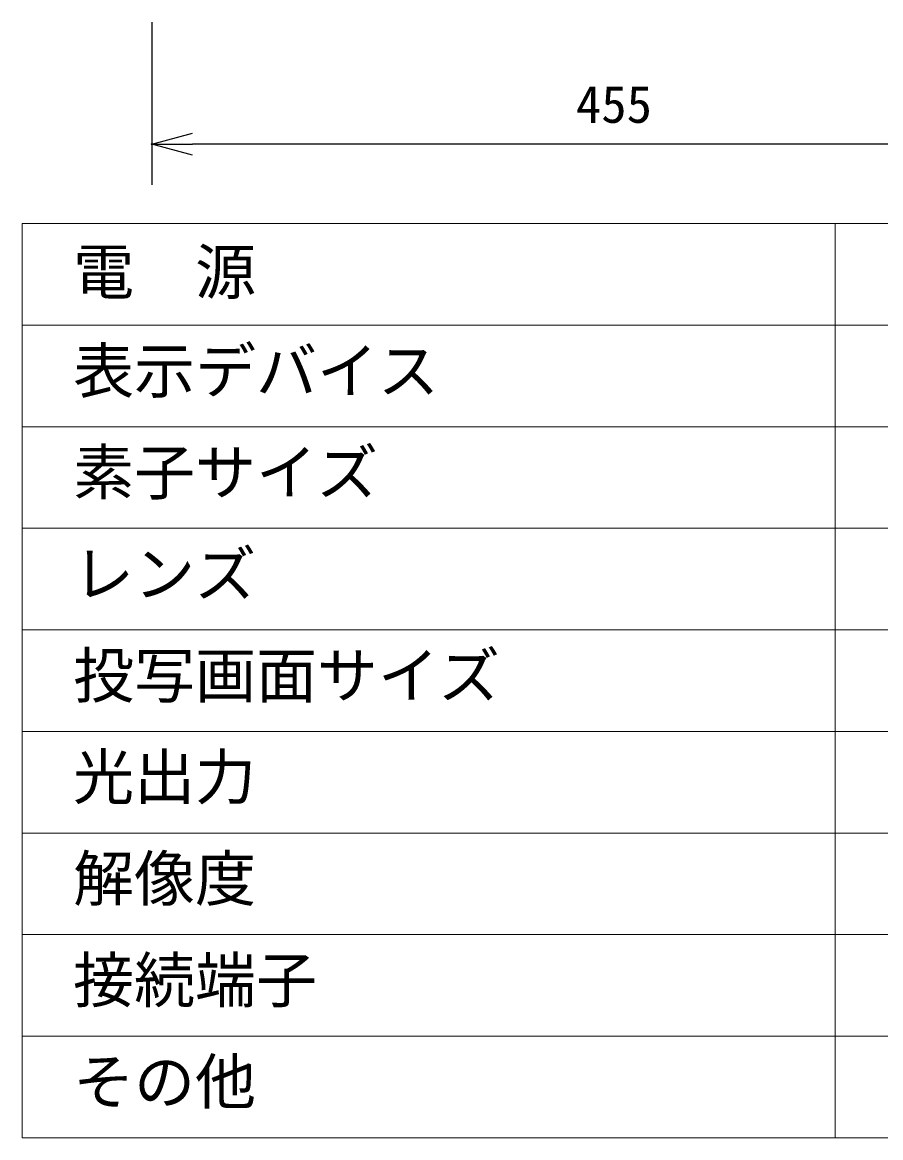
# Model space of a CAD drawing. Units: millimetres, scale not verified. Extents: x -62 to 63, y -56 to 57.
# Drawn here: x -62.5 to -20.3, y -56.5 to -1.6 of the extents above; entities that cross this region are included whole.
import ezdxf
from ezdxf.enums import TextEntityAlignment as Align

# ---------------------------------------------------------------- set-up
doc = ezdxf.new("R2010")
doc.units = ezdxf.units.MM
doc.header["$LTSCALE"] = 0.125
doc.header["$PDMODE"] = 32
doc.header["$PDSIZE"] = 0.0625
for name, color, linetype in [('0-0_0', 7, 'Continuous'), ('0-3_DEFPOINTS', 7, 'Continuous'), ('0-4_MOJI1', 7, 'Continuous'), ('0-6_SUNPO', 7, 'Continuous')]:
    doc.layers.add(name, color=color, linetype=linetype)
doc.layers.add('0-1_WAKU', color=1, linetype='Continuous', lineweight=18)
doc.styles.add('ＭＳ ゴシック', font='')
doc.styles.get('ＭＳ ゴシック').set_extended_font_data('MS Gothic')

# ---------------------------------------------------------------- blocks, each defined once
blk = doc.blocks.new('_OPEN30')
at = {"layer": '0-0_0'}
blk.add_line((0, 0), (-1, 0), dxfattribs=at)
blk.add_lwpolyline([(-1, 0.26795), (0, 0), (-1, -0.26795)], dxfattribs=at)
blk = doc.blocks.new('D7')
at = {"layer": '0-3_DEFPOINTS'}
blk.add_point((-57.8881, -2.3147), dxfattribs=at)
at = {"layer": '0-6_SUNPO'}
for p, q in [((-57.8881, 3.6853), (-57.8881, -4.3147)), ((-14.3941, -2.3147), (-55.8881, -2.3147))]:
    blk.add_line(p, q, dxfattribs=at)
at = {"layer": '0-6_SUNPO', "xscale": 2, "yscale": 2, "rotation": 180}
blk.add_blockref('_OPEN30', (-57.8881, -2.3147), dxfattribs=at)
at = {"layer": '0-6_SUNPO', "style": 'ＭＳ ゴシック'}
blk.add_text('455', height=1.833, dxfattribs=at).set_placement((-37.0161, -1.8147), align=Align.BOTTOM_LEFT)

msp = doc.modelspace()

# ---------------------------------------------------------------- linework, layer by layer
at = {"layer": '0-1_WAKU', "color": 4}
for p, q in [((-62.498, -11.4891), (-62.498, -56.4891)), ((62.502, -11.4891), (-62.498, -11.4891)), ((-22.498, -56.4891), (-22.498, -11.4891)), ((-62.498, -56.4891), (62.502, -56.4891))]:
    msp.add_line(p, q, dxfattribs=at)
at = {"layer": '0-1_WAKU'}
for p, q in [((-62.498, -16.4891), (62.502, -16.4891)), ((-62.498, -21.4891), (62.502, -21.4891)), ((-62.498, -26.4891), (62.502, -26.4891)), ((-62.498, -31.4891), (62.502, -31.4891)), ((-62.498, -36.4891), (62.502, -36.4891)), ((-62.498, -41.4891), (62.502, -41.4891)), ((-62.498, -46.4891), (62.502, -46.4891)), ((-62.498, -51.4891), (62.502, -51.4891))]:
    msp.add_line(p, q, dxfattribs=at)

# ---------------------------------------------------------------- block references
at = {"layer": '0-6_SUNPO'}
msp.add_blockref('D7', (1.7607, -5.2637), dxfattribs=at)

# ---------------------------------------------------------------- texts
at = {"layer": '0-4_MOJI1', "style": 'ＭＳ ゴシック'}
for s, p in [('電\u3000源', (-59.998, -15.6211)), ('表示デバイス', (-59.998, -20.4891)), ('素子サイズ', (-59.998, -25.4891)), ('レンズ', (-59.998, -30.4891)), ('投写画面サイズ', (-59.998, -35.4891)), ('光出力', (-59.998, -40.4891)), ('解像度', (-59.998, -45.4891)), ('接続端子', (-59.998, -50.4891)), ('その他', (-59.998, -55.4891))]:
    msp.add_text(s, height=2.199, dxfattribs=at).set_placement(p, align=Align.BOTTOM_LEFT)

doc.saveas('drawing.dxf')
